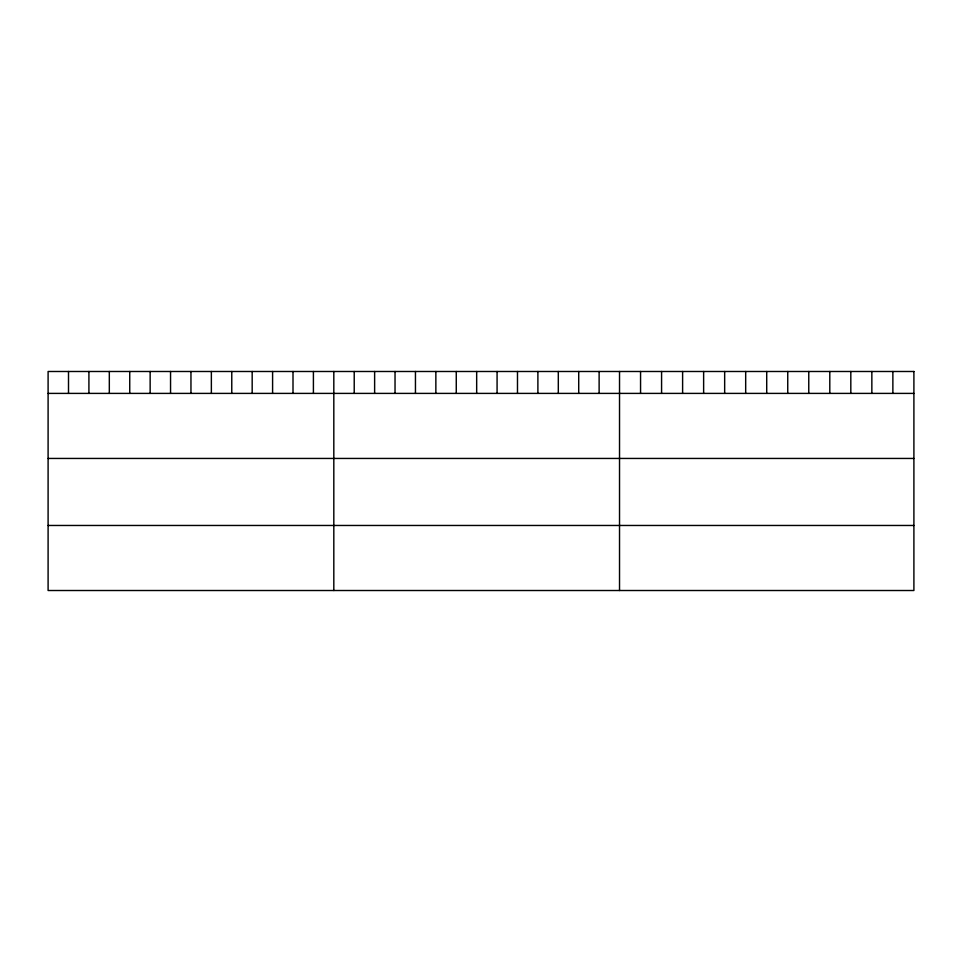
<?xml version="1.0" encoding="UTF-8"?>
<svg xmlns="http://www.w3.org/2000/svg" width="962" height="962" viewBox="0 0 962 962"><rect width="100%" height="100%" fill="white"/><g stroke="black" fill="none" stroke-linecap="round" stroke-linejoin="round"><path stroke-width="1.44" d="M48.1 393.398L913.9 393.398M48.1 458.441L913.9 458.441M48.1 525.468L913.9 525.468M892.868 371.488L892.868 393.398M871.849 371.488L871.849 393.398M850.817 371.488L850.817 393.398M829.797 371.488L829.797 393.398M808.765 371.488L808.765 393.398M787.746 371.488L787.746 393.398M766.714 371.488L766.714 393.398M745.682 371.488L745.682 393.398M724.663 371.488L724.663 393.398M703.631 371.488L703.631 393.398M682.611 371.488L682.611 393.398M661.579 371.488L661.579 393.398M640.56 371.488L640.56 393.398M619.528 371.488L619.528 590.512M599.122 371.488L599.122 393.398M578.715 371.488L578.715 393.398M558.309 371.488L558.309 393.398M537.89 371.488L537.89 393.398M517.484 371.488L517.484 393.398M497.077 371.488L497.077 393.398M476.671 371.488L476.671 393.398M456.265 371.488L456.265 393.398M435.858 371.488L435.858 393.398M415.452 371.488L415.452 393.398M395.033 371.488L395.033 393.398M374.627 371.488L374.627 393.398M354.22 371.488L354.22 393.398M333.814 371.488L333.814 590.512M313.408 371.488L313.408 393.398M293.001 371.488L293.001 393.398M272.595 371.488L272.595 393.398M252.176 371.488L252.176 393.398M231.77 371.488L231.77 393.398M211.363 371.488L211.363 393.398M190.957 371.488L190.957 393.398M170.551 371.488L170.551 393.398M150.144 371.488L150.144 393.398M129.738 371.488L129.738 393.398M109.319 371.488L109.319 393.398M88.913 371.488L88.913 393.398M68.506 371.488L68.506 393.398M913.9 371.488L48.1 371.488L48.1 590.512L913.9 590.512L913.9 371.488"/></g></svg>
